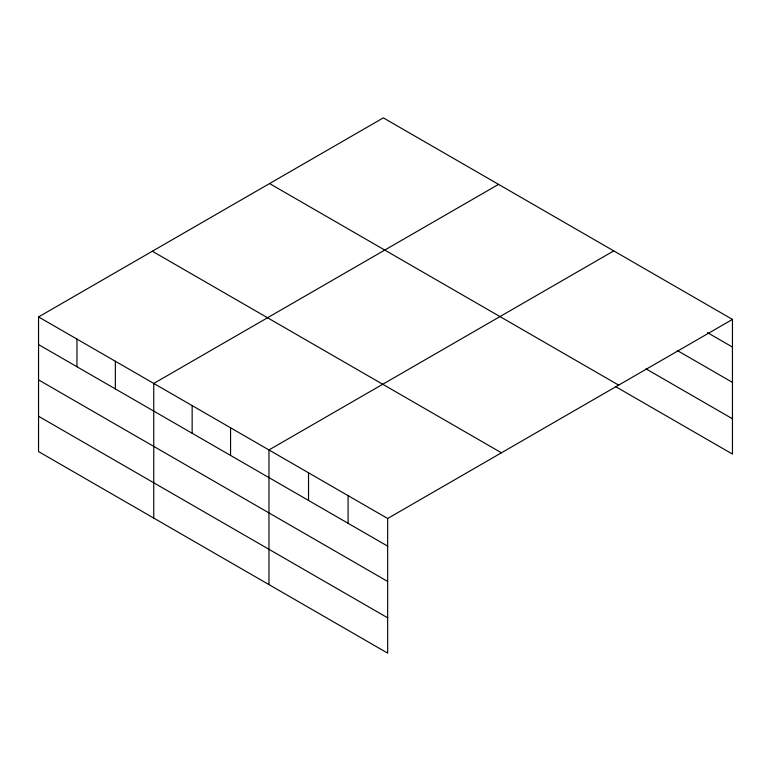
<?xml version="1.0" encoding="UTF-8"?>
<svg xmlns="http://www.w3.org/2000/svg" width="771" height="771" viewBox="0 0 771 771"><rect width="100%" height="100%" fill="white"/><g stroke="black" fill="none" stroke-linecap="round" stroke-linejoin="round"><path stroke-width="1.16" d="M38.55 316.929L387.659 518.488L387.659 653.133L38.55 451.584L38.55 316.929L383.341 117.867L732.45 319.416L732.45 454.071L615.836 386.743M498.548 184.375L153.757 383.447L153.757 518.093M613.755 250.893L268.963 449.956L268.963 584.601M387.659 518.488L732.45 319.416M707.46 332.638L732.45 347.066M677.266 350.516L732.45 382.377M646.031 368.866L732.45 418.759M269.561 183.556L618.67 385.115M152.33 251.24L501.439 452.799M38.55 344.579L387.659 546.138M38.55 379.891L387.659 581.44M38.55 416.273L387.659 617.822M348.087 495.647L348.087 523.287M308.525 472.796L308.525 500.446M230.558 427.789L230.558 455.439M192.152 405.613L192.152 433.263M115.351 361.271L115.351 388.921M76.955 339.105L76.955 366.755"/></g></svg>
